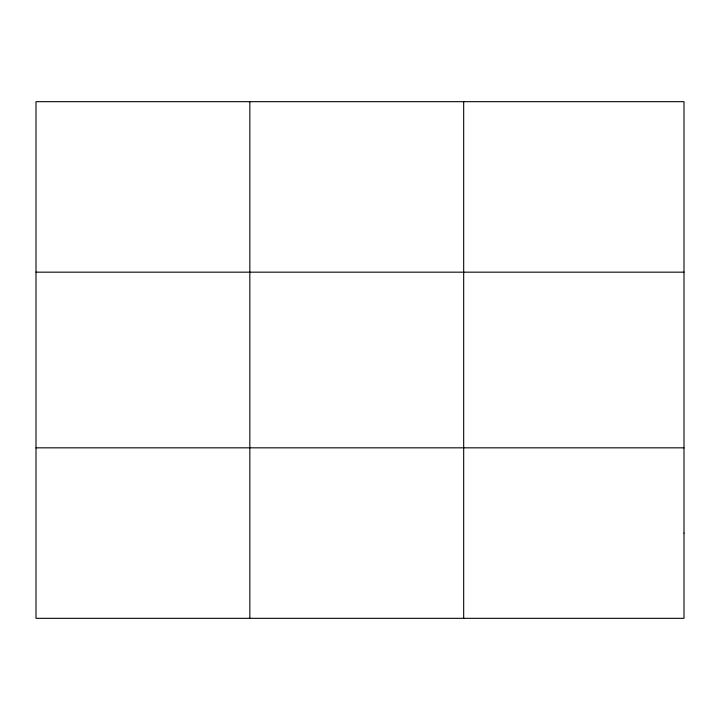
<?xml version="1.0" encoding="UTF-8"?>
<svg xmlns="http://www.w3.org/2000/svg" width="720" height="720" viewBox="0 0 720 720"><rect width="100%" height="100%" fill="white"/><g stroke="black" fill="none" stroke-linecap="round" stroke-linejoin="round"><path stroke-width="1.08" d="M249.84 101.682L249.84 618.318M463.68 101.682L463.68 618.318M36 272.169L684 272.169M36 447.831L684 447.831M684 533.07L684 618.318L36 618.318L36 101.682L684 101.682L684 533.07"/></g></svg>
